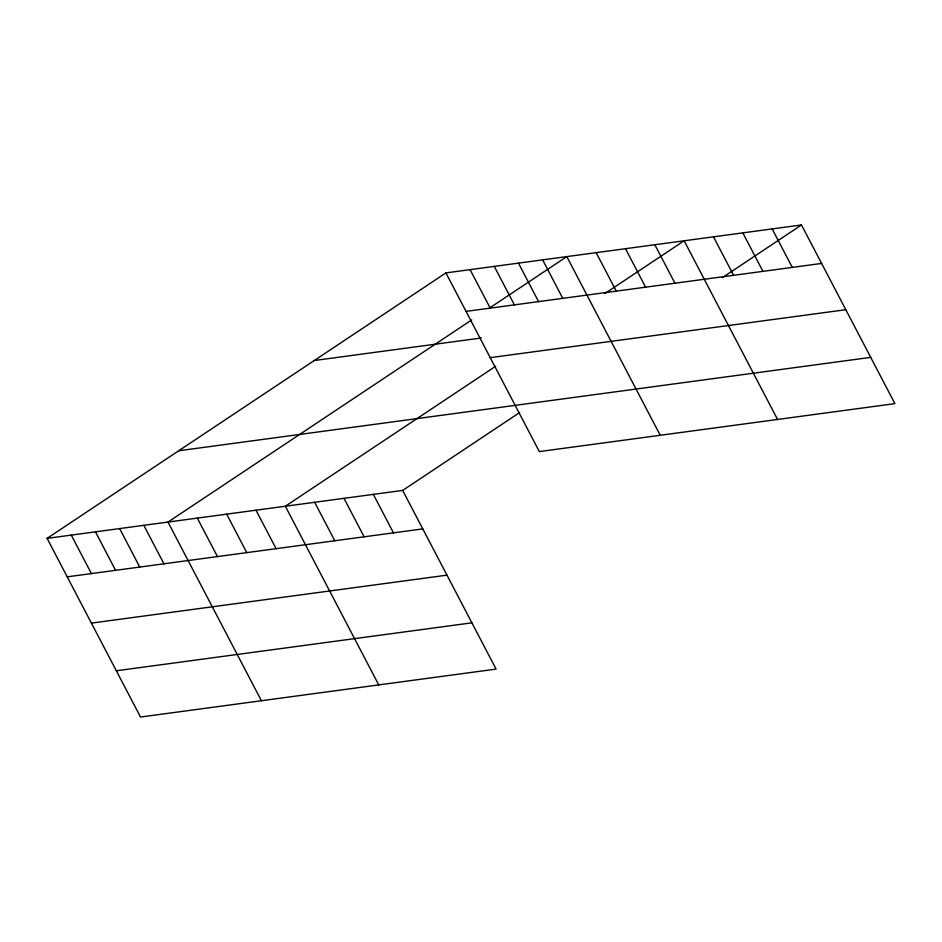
<?xml version="1.0" encoding="UTF-8"?>
<svg xmlns="http://www.w3.org/2000/svg" width="942" height="942" viewBox="0 0 942 942"><rect width="100%" height="100%" fill="white"/><g stroke="black" fill="none" stroke-linecap="round" stroke-linejoin="round"><path stroke-width="1.41" d="M47.1 538.365L402.67 490.417L496.081 669.091L140.511 717.039L47.1 538.365L445.919 272.909L801.489 224.961L894.9 403.635L539.33 451.583L445.919 272.909M471.765 319.88L167.994 522.068L261.405 700.73M488.827 308.517L566.813 256.613L660.224 435.275M495.645 366.261L285.332 506.243L378.743 684.916M604.941 293.504L684.151 240.787L777.562 419.461M402.67 490.417L519.654 412.549M722.279 277.69L801.489 224.961M466.043 311.39L821.612 263.442M314.31 360.515L481.303 337.99M490.229 357.654L845.798 309.706M178.709 450.771L870.714 357.371M67.223 576.845L422.793 528.898M91.409 623.109L446.979 575.162M116.325 670.775L471.895 622.827M772.157 228.918L792.281 267.398M742.826 232.874L762.938 271.355M713.483 236.831L733.606 275.311M654.82 244.743L674.943 283.224M625.488 248.7L645.6 287.18M596.145 252.656L616.268 291.137M542.639 259.862L562.751 298.355M518.453 263.124L538.577 301.617M494.279 266.386L514.391 304.867M470.093 269.647L490.217 308.128M373.338 494.373L393.462 532.854M344.007 498.33L364.118 536.81M314.663 502.286L334.787 540.767M256 510.199L276.112 548.68M226.669 514.155L246.78 552.636M197.325 518.112L217.449 556.592M143.82 525.318L163.932 563.811M119.634 528.58L139.757 567.072M95.46 531.841L115.572 570.322M71.274 535.103L91.398 573.584"/></g></svg>
